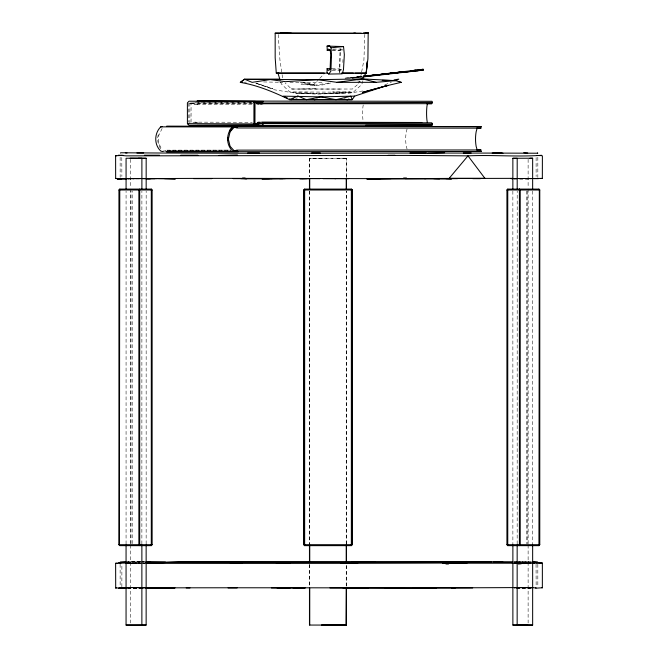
<?xml version="1.0" encoding="UTF-8"?>
<svg xmlns="http://www.w3.org/2000/svg" width="658" height="658" viewBox="0 0 658 658"><rect width="100%" height="100%" fill="white"/><g stroke="black" fill="none" stroke-linecap="round" stroke-linejoin="round"><path stroke-width="0.49" stroke-dasharray="3.29 2.47" d="M126.065 544.001L126.073 191.091M130.975 543.664L130.975 191.017M132.192 543.664L132.192 191.017M141.873 544.01L141.889 191.091M146.142 543.993L146.166 191.091M189.874 123.548L189.874 102.919L252.557 102.928M191.05 122.158L191.067 103.29L189.545 103.207M346.223 586.072L346.231 565.551M346.231 544.01L346.24 191.1M346.24 177.759L346.486 158.224L346.478 177.718M346.47 586.064L346.47 565.543M346.47 544.001L346.478 191.059M517.163 544.001L517.196 191.091M121.862 586.763L121.894 564.309M339.799 73.128L340.178 48.667M332.2 49.893L343.279 50.329L341.025 49.054L340.137 50.362L339.577 72.388M342.876 62.494L342.974 59.45M364.836 34.331L363.907 60.199L361.406 73.161M363.232 104.918L362.928 106.9A66.721 64.451 -90 0 0 362.92 119.583M360.633 77.15L361.209 74.157M407.08 128.984L406.299 131.74A42.046 40.615 -90 0 0 406.299 146.356L407.08 149.103M362.895 80.745L361.744 84.528L353.848 91.717L352.03 92.202L332.553 92.013L350.295 91.964L345.047 92.169M162.123 128.458L158.249 136.477L158.562 143.222L162.123 149.613M358.223 83.27L359.597 80.926M319.072 79.042L313.364 84.94L300.87 84.495M319.78 78.302L324.772 73.137M357.302 84.833L352.474 89.027L291.461 89.027L285.111 82.916M292.02 88.674L291.461 89.027L341.428 89.052M332.101 70.398L340.902 70.39L342.645 69.592L332.019 69.633M330.596 82.99C321.046 85.992 309.515 87.02 300.254 82.415M384.856 84.866L391.354 82.192M295.713 98.412L297.564 97.894M192.95 122.643L194.784 122.149L252.31 122.273M196.1 122.52L198.066 122.166M348.666 78.138L361.629 76.525M352.211 78.17L361.892 76.657M362.723 90.977L348.814 93.214L311.555 93.683L295.113 93.107L274.304 89.784L255.09 82.949M328.63 83.073L314.935 85.17L306.669 83.862L302.112 82.308M191.165 102.87L192.934 103.528L196.232 103.043L252.458 102.845L195.319 102.821L196.232 103.043M127.849 563.215L140.434 562.804L127.57 562.746M359.613 76.501L351.635 77.669L362.27 76.986M352.186 78.154L362.155 76.813M361.538 76.377L351.635 77.669L361.719 76.567M355.238 77.776L362.303 76.912M518.052 564.325L531.417 563.158M347.671 78.146L350.591 77.8L344.998 78.195M345.425 78.113L362.015 76.262M144.826 178.91L127.512 178.894L142.342 178.598M127.537 563.042L130.399 562.845L127.422 562.812M137.07 563.289L127.891 563.297L144.924 563.281M403.403 177.627L408.297 177.693M140.516 562.952L127.446 563.445M531.656 178.466L514.153 178.877M191.067 103.29L198.066 104.301L252.318 104.203M127.257 178.68L140.779 178.367M144.801 561.759L125.316 562.236M244.34 82.209L246.363 82.118M531.105 563.199L514.77 563.125M531.393 587.61L513.906 587.627M128.812 178.655L140.639 178.474M513.15 587.783L532.223 587.734M445.754 564.325L448.74 564.219M127.142 563.437L140.491 563.338M127.636 588.013L144.916 587.808M514.161 563.166L530.957 562.911M127.866 178.672L140.261 178.45M513.956 587.824L515.897 587.783M300.879 88.995L316.284 88.69M531.384 178.524L518.414 178.425M513.964 561.998L516.949 561.94M144.776 587.578L127.611 587.783M512.261 178.565L515.247 178.524M516.242 178.515L531.072 178.548L529.221 178.441M518.307 178.408L529.114 178.343M127.446 588.26L140.442 588.129M141.445 588.12L144.439 588.087M517.287 587.413L532.709 587.331M531.302 178.803L516.637 178.466M531.302 587.791L516.637 587.462M337.052 158.29L346.486 158.224L309.449 158.257L309.449 176.722M531.269 562.96L516.472 563.388M516.357 588.252L531.746 588.145M289.923 82.431L324.279 82.225M198.066 104.301L194.784 104.318L190.211 103.076L192.177 103.232M140.434 178.787L128.121 178.853L134.191 178.318L140.713 178.631M516.382 562.236L532.141 562.228M125.777 587.339L144.974 587.413M333.137 49.087L341.025 49.054M332.2 50.395L340.137 50.362M141.24 178.45L145.155 178.433M140.697 178.343L127.117 178.359L145.048 178.836M141.437 562.804L144.447 562.796M513.692 562.993L531.17 563.1M280.711 82.003L281.32 83.953L289.783 91.964L352.03 92.202M127.455 178.869L144.908 178.836M513.758 178.886L531.302 178.976M513.914 561.743L530.998 561.726M532.626 562.228L517.92 561.965M127.413 587.865L144.744 587.824M532.931 587.355L516.629 587.347M513.758 587.874L530.907 587.849M292.53 92.161L310.494 92.161M252.59 103.709L197.145 103.742L194.784 104.318L192.934 103.528M166.828 150.156L230.473 150.106M346.24 158.274L309.449 158.257L322.905 158.29M531.228 178.367L518.488 178.359M513.783 178.425L515.814 178.425M518.085 178.466L531.491 178.433M127.208 178.877L134.117 178.869M513.873 178.976L528.259 178.976M516.579 561.702L531.516 561.768M516.259 562.82L531.22 563.141M127.208 587.874L144.999 587.874M127.438 587.783L140.573 587.981M514.038 587.865L525.824 587.775M531.442 588.293L514.137 588.285M514.433 562.944L517.427 562.944M518.43 562.952L528.423 562.968L513.89 563.232M517.838 587.734L530.504 587.783M514.77 178.351L517.558 178.359M140.722 561.759L127.652 561.718L143.946 561.71L138.945 562.212L125.884 561.776M513.701 562.952L531.253 563.33M527.93 587.742L531.615 587.759M526.556 587.931L531.557 587.956M141.56 587.981L144.521 587.997M530.907 178.861L517.838 178.425M513.635 178.367L515.551 178.392M511.751 563.33L515.527 563.38M142.194 563.289L126.69 563.018M143.156 563.297L145.081 563.322M127.833 588.096L144.217 588.277M331.961 68.736L339.717 68.893L340.902 70.39M263.587 81.946L278.778 82.242M279.79 82.258L282.833 82.316M125.982 587.586L140.286 588.055M142.663 178.367L144.554 178.458M242.333 177.496L245.352 177.66M128.31 178.351L132.028 178.573M144.875 587.709L128.277 587.331M142.704 561.891L144.678 562.022M357.672 80.918L360.568 81.378M194.784 122.149L196.355 122.536M303.354 82.225L314.935 85.17L303.42 82.299M255.88 83.147L272.906 88.797L255.88 83.031M282.562 77.883L279.93 59.87L278.137 33.352M536.056 564.276L536.147 586.039M121.788 157.492L121.878 176.459M537.825 157.254L537.833 177.347M537.825 564.235L537.833 586.352M536.114 157.583L536.114 176.476M188.78 103.158L188.797 122.298M120.134 157.246L120.159 177.306M120.118 564.243L120.143 586.352M532.651 191.059L532.651 544.001M528.119 159.294L528.119 188.015M528.119 189.043L528.119 543.993M528.119 545.021L528.119 622.986M527.683 191.017L527.683 543.664M526.466 191.017L526.466 543.664M512.862 191.108L512.878 544.018M309.729 158.265L309.729 176.731M309.729 191.091L309.745 543.993M309.745 564.515L309.745 586.056M309.449 191.083L309.457 544.01M309.466 564.523L309.466 586.072M130.58 159.302L130.58 188.023M130.58 189.052L130.588 544.01M130.588 545.038L130.588 623.003M160.675 148.749A16.779 16.211 -90 0 1 158.274 134.545M344.175 92.926L317.789 94.152L295.623 93.066L311.555 93.683L344.175 92.926M230.785 150.164L167.288 150.32L230.81 150.23"/><path stroke-width="0.99" d="M118.942 189.989L118.942 544.692L119.772 545.646L151.299 545.646L152.13 544.692L152.13 189.989L151.299 189.093L119.772 189.093L118.942 189.989L152.13 189.989M146.142 545.021L146.142 625.042L133.854 625.1L126.056 625.051L126.065 545.03M126.073 189.043L126.073 158.265L130.152 158.208L146.166 158.265L146.166 189.043M141.873 625.059L141.873 545.038M141.889 189.043L141.889 158.265L130.152 158.208M365.642 125.209L432.043 125.209L432.528 124.041L262.83 123.424L259.367 123.704L255.156 125.078L253.922 123.926L253.939 102.492L255.156 101.398L259.367 102.763L262.838 103.043L432.528 102.442L432.043 101.283L197.046 101.044L263.562 101.381L261.711 102.821L258.643 102.821M262.83 123.424L254.728 123.729L254.761 102.681L253.42 102.426M309.466 588.12L309.466 625.059L328.712 625.067L346.223 625.059L346.223 588.12M346.231 562.475L346.231 545.038M346.24 189.043L346.24 178.787M346.47 588.112L346.223 625.059M346.47 562.467L346.47 545.021M346.478 189.011L346.478 178.746M517.163 545.03L517.155 625.051L512.878 625.059L512.878 545.046M517.196 189.043L517.196 158.265L512.862 158.282L512.862 189.052M541.937 587.775L542.356 587.775L542.365 563.437L542.052 562.845L535.999 562.878M532.355 178.499L542.34 178.425L542.389 155.88L541.575 155.749M304.58 189.989L304.588 189.093L351.356 189.093L352.269 189.989L352.269 544.692L351.298 545.646L304.588 545.646L303.675 544.692L303.675 189.989L304.646 189.093L304.646 545.646L304.58 544.692M351.29 189.989L351.356 189.093L351.356 545.646L351.29 544.692M363.397 33.237L368.184 32.933L367.912 58.866L366.21 73.12L361.25 79.486M330.99 68.72L327.116 68.646L326.993 72.479L328.729 74.058L342.259 73.844L343.476 69.658L344.34 54.606L343.534 46.562L327.075 46.118L327.24 50.411L330.217 50.403M367.254 61.712L366.202 73.12L355.016 73.17M367.238 61.86L366.21 73.12L341.823 73.137M371.054 75.571L423.152 69.263L422.921 70.2L363.274 76.871M427.33 103.923L426.869 106.9A66.697 64.418 -90 0 0 426.869 119.583L427.33 122.561M476.787 128.145L480.891 128.145L481.163 126.624L166.556 126.32L481.163 126.624M477.19 128.071L476.145 131.74A42.038 40.607 -90 0 0 476.145 146.356L477.19 150.024M538.943 545.646L539.33 189.989L538.943 189.093L507.754 189.093L506.923 189.989L506.923 544.692L507.754 545.646L538.943 545.646L539.774 544.692L539.774 189.989L538.943 189.093M151.299 545.646L151.299 189.093M507.754 189.093L507.754 545.646M119.772 189.093L119.378 544.692L118.942 544.692L152.13 544.692M234.067 127.652L234.273 127.167L236.403 127.15M238.278 126.32L237.242 127.282L234.215 126.525L232.71 127.134L230.086 131.789L228.367 139.2L230.086 146.29L234.273 150.912L236.814 150.131L480.891 149.958L481.163 151.472L166.556 151.751L165.306 150.789M256.579 103.1L261.168 104.309L263.471 103.742L431.771 103.676L432.528 102.442M162.411 126.542L160.708 126.862C154.202 133.401 153.988 144.596 160.708 151.036L162.411 151.537L164.344 151.036M242.309 82.299L240.285 82.382L244.529 79.388L317.929 79.667L362.764 78.935L395.623 80.646L401.232 82.324L384.946 86.165L354.711 96.093L352.17 99.662L289.471 99.621C273.851 92.128 257.5 85.211 240.285 82.382L244.521 79.199L279.617 79.092M327.24 50.411L328.21 49.103L330.193 49.811L330.686 54.343L330.086 69.641L328.194 70.398L327.116 68.646M328.729 74.058L330.892 71.154L331.517 55.42L331.032 47.771L329.551 45.698L327.075 46.118M145.393 178.663C246.618 177.833 347.901 179.083 449.101 178.408L467.986 155.864C492.464 154.729 517.27 157.073 541.608 155.288M254.728 123.729L254.761 102.681L262.838 103.043M432.043 125.209L197.046 125.423M348.995 98.98L347.366 99.802L344.455 99.087M120.447 153.084L120.653 152.763C259.425 153.832 399.052 152.64 537.816 153.232L537.347 152.837M117.453 563.281L115.627 563.281L115.701 588.055L116.277 587.791M532.626 562.228L534.008 561.726L537.816 562.228L533.005 562.22M293.855 98.922L291.075 99.695L289.323 98.914M256.579 123.367L261.168 122.158L263.471 122.733L431.771 122.807L432.528 124.041M253.922 123.926L187.415 123.663L187.398 102.878L189.011 101.209L255.156 101.398M317.378 99.128L314.483 99.761L312.583 99.095M423.152 69.263L417.369 70.71L363.512 76.122M257.599 122.429L259.334 122.067M125.884 561.776L120.118 562.236L125.316 562.236M363.29 33.245L368.184 32.933L365.618 33.385L275.167 33.155L275.176 57.814L276.27 73.079L278.836 73.087M363.792 76.336L399.028 72.487L363.734 76.344M394.084 79.889L398.789 79.133L395.623 80.646L376.113 82.324L336.962 82.349L317.929 79.667L285.44 81.666L270.199 79.569L252.129 82.357L244.521 79.199M115.701 588.055L125.982 587.586M365.124 76.402L369.08 75.851M365.626 33.278L368.184 32.933M336.962 82.349L362.764 78.935L376.113 82.324M538.441 178.655L533.638 178.639M363.315 76.789L402.721 72.01M364.639 76.18L402.235 72.01M415.56 70.669L420.988 70.085L422.42 69.394L422.921 70.2M331.032 47.771L343.534 46.562M537.265 155.485L540.703 155.609M157.023 562.96L178.515 561.874L512.969 562.014M383.91 73.786L415.527 71.006L397.925 72.215M126.665 588.046L118.901 588.293L123.729 587.89M455.229 587.939L430.061 587.923M121.138 178.68L117.272 178.96L126.887 178.705L117.272 178.96L121.952 178.655M351.956 587.915L329.971 587.923M118.901 588.293L123.934 587.997M136.922 152.977L143.691 152.969M154.918 178.672L148.321 178.639M147.03 178.828L151.044 178.622M175.036 587.907L158.422 587.923M247.638 152.993L259.515 153.001M492.003 561.726C376.886 562.417 261.794 561.94 146.652 562.154M492.168 152.985L501.783 152.96M457.499 178.655L366.802 179.001L391.025 178.647M311.637 152.969L320.29 152.993M285.358 178.647L279.568 178.639M299.916 178.869L306.932 178.639M427.708 153.215L444.668 152.705M463.273 152.985L471.186 152.977M211.876 178.639L193.575 178.655M150.246 178.655L145.303 178.647M335.942 178.655L323.045 178.655M532.388 563.125L534.321 563.075M539.157 562.927L542.052 562.845L532.996 563.19M146.224 588.227L157.237 587.915M354.711 96.093L320.923 96.874L283.203 96.158L287.571 98.124M145.402 587.915C267.929 587.495 390.424 588.219 512.952 587.602M257.887 102.804L259.367 102.763M409.909 152.993L426.417 152.993M237.143 587.915L228.079 587.923M512.681 178.359L484.962 178.408L467.986 155.864L406.183 155.428L126.139 155.864L121.664 155.436L115.611 155.757L115.66 178.433L118.744 178.729M380.489 178.647L373.637 178.631M126.69 563.018L115.627 563.281M282.438 562.927L290.334 562.755L276.196 562.853M480.463 178.655L472.781 178.647M235.391 562.919L242.531 562.796L230.275 562.919M272.124 178.647L233.162 178.647M157.352 587.915L145.508 587.997M360.765 587.931L343.772 587.923M219.254 155.518L237.62 155.23L219.18 155.42M319.944 178.639L301.742 178.647M293.04 587.923L305.106 587.923M348.74 178.647L334.823 178.647M146.24 588.252L174.6 587.923M305.065 587.923L271.392 587.923M368.472 587.931L343.015 587.923M404.251 587.923L385.152 587.923M275.167 33.155L361.324 33.229M269.5 178.647L244.866 178.647M442.628 563.215L512.919 563.215M290.162 587.931L277.125 587.923M529.929 158.249L532.651 158.224L532.651 189.002M283.047 178.647L261.909 178.82L309.721 178.647M351.734 561.973L375.348 561.776M472.691 587.923L451.421 587.948M387.981 155.337L395.006 155.296M532.651 158.224L512.862 158.282M449.101 178.408L484.962 178.408M442.768 563.116L467.04 562.96C360.041 563.437 253.017 563.47 146.043 563.33M276.27 73.079L324.238 73.104M157.55 178.647L146.528 178.647M341.724 73.128L353.288 73.079M255.156 125.078L189.011 125.259L187.415 123.663M146.166 158.265L138.279 158.29M540.95 178.425L542.34 178.425M145.451 562.787L157.484 562.746M493.919 562.195L512.426 562.236M532.651 545.03L532.651 625.059L512.878 625.059M327.668 73.153L277.98 73.219L280.102 80.046M146.142 625.042L126.056 625.051M257.928 102.919L261.012 102.919M426.68 103.676L431.771 103.676M257.928 123.548L261.012 123.548M258.643 123.646L261.711 123.646L263.562 125.094M476.787 149.958L480.891 149.958M233.327 150.929L235.375 150.929M409.21 151.488L481.163 151.472M166.556 151.751L238.278 151.759L237.242 150.797L234.215 151.554L232.644 151.027C225.85 144.768 226.22 133.59 232.233 126.912L232.71 127.134M144.382 155.214L159.54 155.222M180.769 155.222L197.951 155.23M485.275 178.334L449.381 178.351M506.923 189.989L539.774 189.989M506.923 544.692L539.774 544.692M145.698 561.883L165.479 562.146M160.708 126.862L232.233 126.912L230.086 131.789L234.273 127.167L236.814 127.948L480.891 128.145M234.166 127.282L237.242 127.282M405.122 178.647L425.997 178.663M262.402 122.075L421.86 122.487M186.198 587.923L189.998 587.939M528.119 625.042L532.651 625.059M424.352 178.647L451.618 178.877L445.885 178.647M357.862 562.919L340.408 562.787L347.572 562.911M348.74 587.923L436.303 588.268L413.101 587.923M158.257 178.655L175.382 178.935L164.525 178.647M382.249 80.334L390.317 80.498M118.341 155.222L123.219 155.321M291.395 33.237L280.489 32.974L286.041 33.245M257.887 123.671L259.367 123.704M542.356 587.775L536.879 588.112L532.388 587.578M240.729 178.639L246.692 178.828M299.16 587.907L301.117 587.972M433.688 178.647L439.544 178.853M493.813 152.779L503 153.207M493.813 561.768L503 562.203M118.481 562.738L121.13 562.861M122.166 587.907L125.785 588.079M353.848 33.065L355.756 33.204M523.743 152.705L527.749 153.001M126.32 178.713L115.66 178.433M535.554 587.964L536.155 588.013M510.937 178.631L512.821 178.795M124.856 178.655L126.624 178.82M125.324 152.845L127.01 153.001M148.33 562.146L155.115 562.935M541.509 563.322L542.365 563.437M399.25 81.995L401.232 82.324M256.735 103.857L258.471 104.219M115.611 155.757L116.227 155.905M309.729 178.787L309.729 189.043M309.745 545.021L309.745 562.458M309.745 588.104L309.745 625.042M309.449 178.77L309.449 189.035M309.457 545.03L309.466 562.475M227.602 140.59A16.779 16.211 -90 0 1 227.602 137.489M229.51 130.991A16.779 16.211 -90 0 1 230.522 129.33M138.879 189.989L138.879 544.692L139.702 545.646L139.702 189.093L138.879 189.989M519.401 189.093L519.401 545.646L520.231 544.692L520.231 189.989L519.401 189.093M297.893 96.06L289.471 99.621L352.17 99.662L350.804 96.2L336.032 99.679L320.923 96.874L306.398 99.687L297.893 96.06M384.946 86.165L362.476 92.367L387.891 85.474L384.946 86.165M423.036 70.11L417.369 70.71L414.622 70.184L423.036 70.11M521.679 625.026L517.155 625.051L527.732 625.075L521.679 625.026M335.07 625.018L321.598 625.075L346.47 625.051L335.07 625.018M352.269 189.989L303.675 189.989L303.733 544.692L352.269 544.692L352.269 189.989"/></g></svg>
